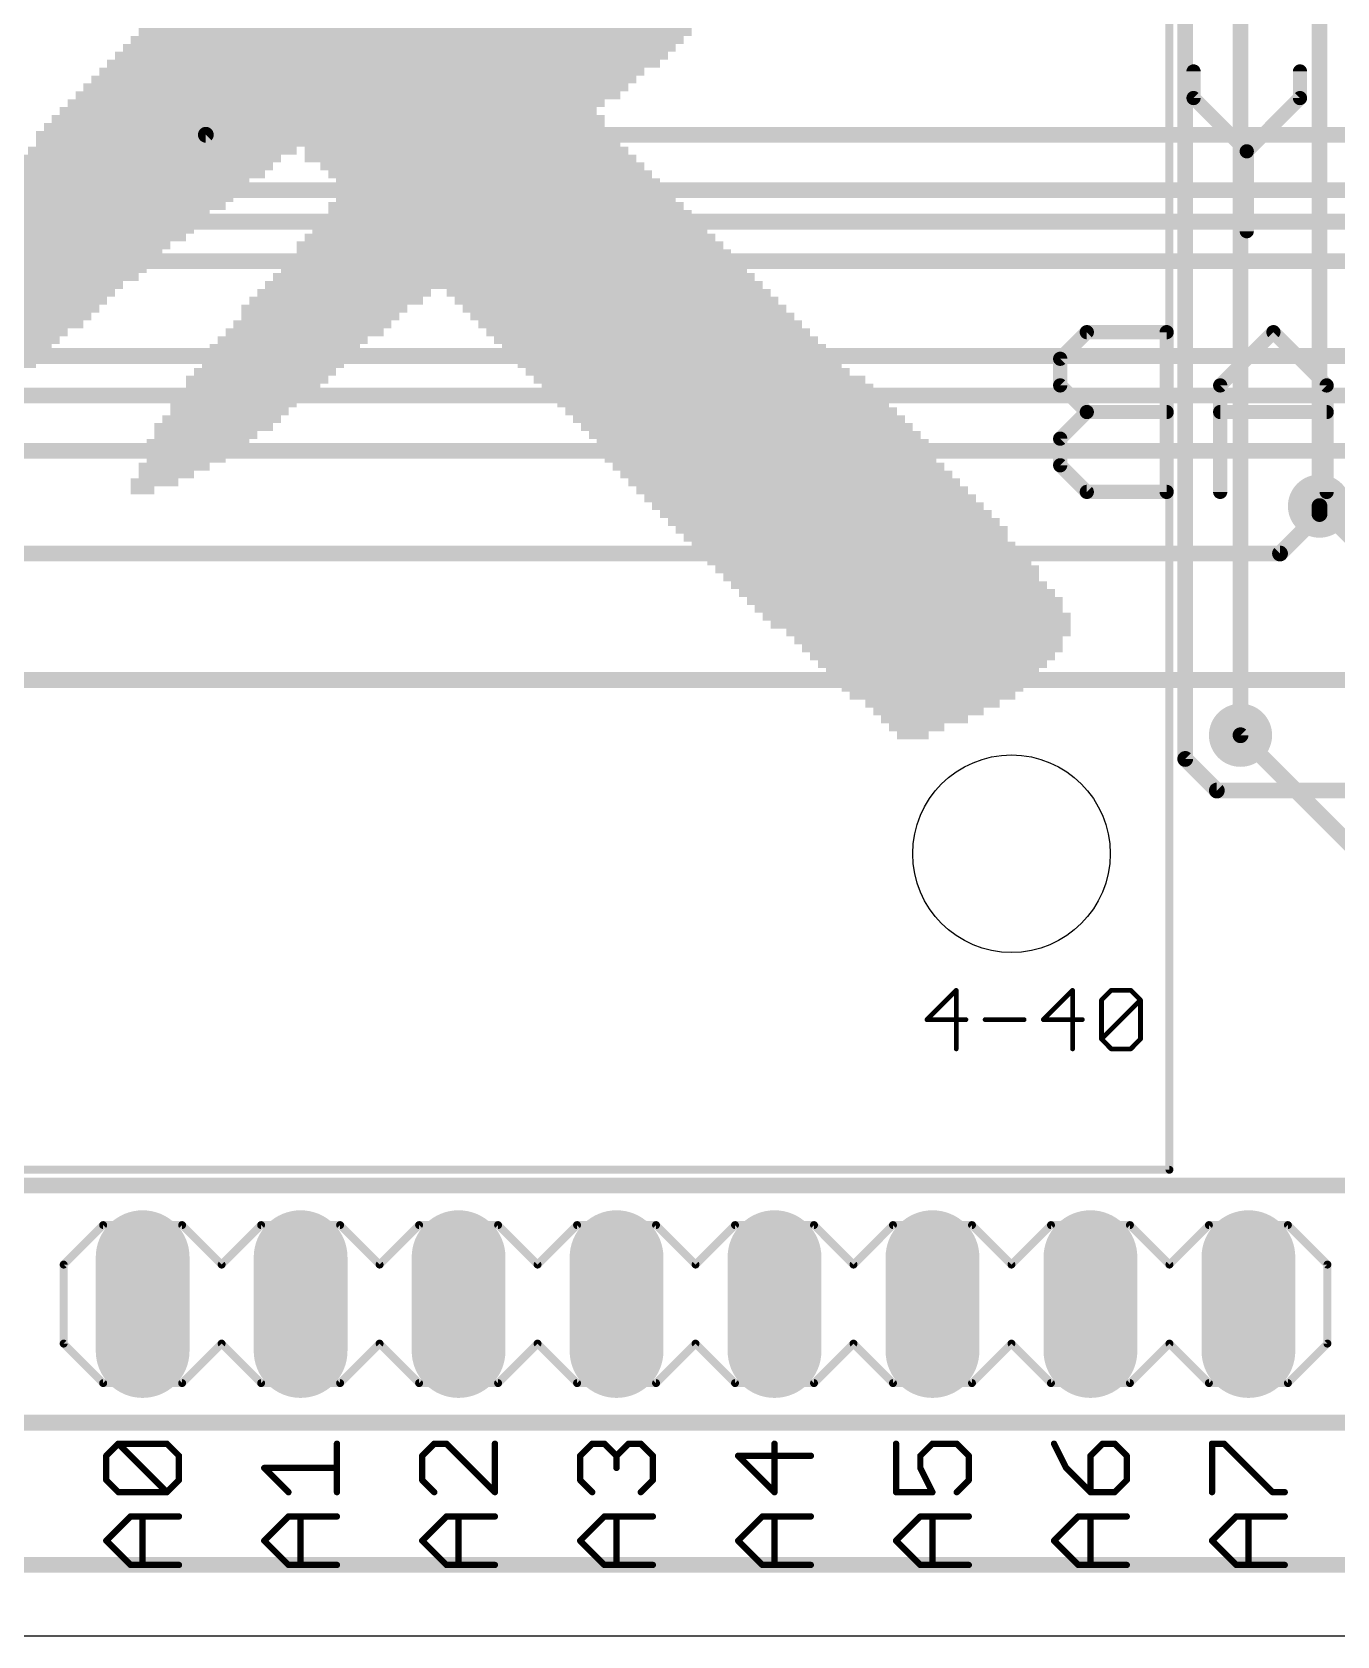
# Model space of a CAD drawing. Extents: x -5 to 102, y -1 to 61.
# Drawn here: x 49.02 to 70, y 0 to 25.78 of the extents above; entities that cross this region are included whole.
import ezdxf

# ---------------------------------------------------------------- set-up
doc = ezdxf.new("R2010")
doc.units = 0
for name, color, linetype in [('1', 22, 'CONTINUOUS'), ('16', 175, 'CONTINUOUS'), ('17', 82, 'CONTINUOUS'), ('18', 82, 'CONTINUOUS'), ('20', 7, 'CONTINUOUS'), ('21', 253, 'CONTINUOUS'), ('22', 253, 'CONTINUOUS'), ('51', 253, 'CONTINUOUS')]:
    doc.layers.add(name, color=color, linetype=linetype)

# ---------------------------------------------------------------- blocks, each defined once
blk = doc.blocks.new('RECT')
blk.add_solid([(-0.5, -0.5), (0.5, -0.5), (-0.5, 0.5), (0.5, 0.5)])
blk = doc.blocks.new('LONGP100')
at = {"const_width": 1}
blk.add_lwpolyline([(-0.5, 0), (0.5, 0)], dxfattribs=at)
at = {"const_width": 0.5}
for points in [[(-0.5, 0.25, 1), (-0.5, -0.25)], [(0.5, -0.25, 1), (0.5, 0.25)]]:
    blk.add_lwpolyline(points, format="xyb", dxfattribs=at)
blk = doc.blocks.new('ROUNDV')
at = {"const_width": 0.5}
blk.add_lwpolyline([(0, -0.25, 1), (0, 0.25, 1), (0, -0.25)], format="xyb", dxfattribs=at)

msp = doc.modelspace()

# ---------------------------------------------------------------- linework, layer by layer
at = {"layer": '1', "const_width": 0.254}
for points in [[(69.723, 18.161), (69.723, 34.544)], [(68.453, 14.478), (68.453, 32.004)], [(67.564, 14.097), (67.564, 29.21)], [(42.164, 14.478), (51.816, 24.13)], [(68.072, 13.589), (67.564, 14.097)], [(72.771, 13.589), (68.072, 13.589)], [(46.863, 7.239), (75.311, 7.239)], [(6.477, 1.143), (82.042, 1.143)]]:
    msp.add_lwpolyline(points, dxfattribs=at)
at = {"layer": '1', "const_width": 0.127}
for points in [[(51.8609, 24.0851, 1), (51.7711, 24.1749)], [(69.6595, 18.161, 1), (69.7865, 18.161)], [(68.3895, 14.478, 1), (68.5165, 14.478)], [(67.6089, 14.1419, 1), (67.5191, 14.0521)], [(67.5005, 14.097, 1), (67.6275, 14.097)], [(68.072, 13.6525, 1), (68.072, 13.5255)], [(68.0271, 13.5441, 1), (68.1169, 13.6339)]]:
    msp.add_lwpolyline(points, format="xyb", dxfattribs=at)
at = {"layer": '16', "const_width": 0.254}
for points in [[(51.816, 24.13), (89.916, 24.13)], [(41.656, 23.241), (91.567, 23.241)], [(40.386, 22.733), (91.821, 22.733)], [(93.345, 22.098), (47.244, 22.098)], [(93.98, 20.574), (48.26, 20.574)], [(85.598, 19.939), (16.383, 19.939)], [(41.021, 19.05), (84.328, 19.05)], [(69.723, 18.034), (69.088, 17.399)], [(70.231, 17.653), (69.723, 18.161)], [(69.723, 18.034), (69.723, 18.161)], [(69.088, 17.399), (17.78, 17.399)], [(74.041, 15.367), (21.082, 15.367)], [(72.898, 10.033), (68.453, 14.478)], [(25.146, 7.239), (98.679, 7.239)], [(23.876, 3.429), (99.187, 3.429)]]:
    msp.add_lwpolyline(points, dxfattribs=at)
at = {"layer": '16', "const_width": 0.127}
for points in [[(51.816, 24.1935, 1), (51.816, 24.0665)], [(69.7679, 18.2059, 1), (69.6781, 18.1161)], [(69.7865, 18.161, 1), (69.6595, 18.161)], [(69.6595, 18.034, 1), (69.7865, 18.034)], [(69.7679, 17.9891, 1), (69.6781, 18.0789)], [(69.0431, 17.4439, 1), (69.1329, 17.3541)], [(69.088, 17.3355, 1), (69.088, 17.4625)], [(68.4979, 14.5229, 1), (68.4081, 14.4331)]]:
    msp.add_lwpolyline(points, format="xyb", dxfattribs=at)
at = {"layer": '20'}
msp.add_line((2.6058, 0), (99.1487, 0), dxfattribs=at)
msp.add_circle((64.77, 12.573), 1.5875, dxfattribs=at)
at = {"layer": '21'}
for points, const_width in [([(63.8814, 10.3767), (63.4111, 9.9064)], 0.0762), ([(63.8814, 9.4361), (63.8814, 10.3767)], 0.0762), ([(65.7524, 10.3767), (65.2821, 9.9064)], 0.0762), ([(65.7524, 9.4361), (65.7524, 10.3767)], 0.0762), ([(66.2177, 10.2199), (66.3744, 10.3767)], 0.0762), ([(66.3744, 10.3767), (66.688, 10.3767)], 0.0762), ([(66.688, 10.3767), (66.8447, 10.2199)], 0.0762), ([(66.2177, 9.5929), (66.2177, 10.2199)], 0.0762), ([(66.2177, 9.5929), (66.8447, 10.2199)], 0.0762), ([(66.8447, 10.2199), (66.8447, 9.5929)], 0.0762), ([(63.4111, 9.9064), (64.0382, 9.9064)], 0.0762), ([(64.3466, 9.9064), (64.9737, 9.9064)], 0.0762), ([(65.2821, 9.9064), (65.9092, 9.9064)], 0.0762), ([(66.3744, 9.4361), (66.2177, 9.5929)], 0.0762), ([(66.8447, 9.5929), (66.688, 9.4361)], 0.0762), ([(66.688, 9.4361), (66.3744, 9.4361)], 0.0762), ([(49.53, 5.969), (50.165, 6.604)], 0.127), ([(50.165, 6.604), (51.435, 6.604)], 0.127), ([(51.435, 6.604), (52.07, 5.969)], 0.127), ([(52.07, 5.969), (52.705, 6.604)], 0.127), ([(52.705, 6.604), (53.975, 6.604)], 0.127), ([(53.975, 6.604), (54.61, 5.969)], 0.127), ([(54.61, 5.969), (55.245, 6.604)], 0.127), ([(55.245, 6.604), (56.515, 6.604)], 0.127), ([(56.515, 6.604), (57.15, 5.969)], 0.127), ([(57.15, 5.969), (57.785, 6.604)], 0.127), ([(57.785, 6.604), (59.055, 6.604)], 0.127), ([(59.055, 6.604), (59.69, 5.969)], 0.127), ([(59.69, 5.969), (60.325, 6.604)], 0.127), ([(60.325, 6.604), (61.595, 6.604)], 0.127), ([(61.595, 6.604), (62.23, 5.969)], 0.127), ([(62.23, 5.969), (62.865, 6.604)], 0.127), ([(62.865, 6.604), (64.135, 6.604)], 0.127), ([(64.135, 6.604), (64.77, 5.969)], 0.127), ([(64.77, 5.969), (65.405, 6.604)], 0.127), ([(65.405, 6.604), (66.675, 6.604)], 0.127), ([(66.675, 6.604), (67.31, 5.969)], 0.127), ([(67.31, 5.969), (67.945, 6.604)], 0.127), ([(67.945, 6.604), (69.215, 6.604)], 0.127), ([(69.215, 6.604), (69.85, 5.969)], 0.127), ([(49.53, 4.699), (49.53, 5.969)], 0.127), ([(69.85, 5.969), (69.85, 4.699)], 0.127), ([(50.165, 4.064), (49.53, 4.699)], 0.127), ([(52.07, 4.699), (51.435, 4.064)], 0.127), ([(52.705, 4.064), (52.07, 4.699)], 0.127), ([(54.61, 4.699), (53.975, 4.064)], 0.127), ([(55.245, 4.064), (54.61, 4.699)], 0.127), ([(57.15, 4.699), (56.515, 4.064)], 0.127), ([(57.785, 4.064), (57.15, 4.699)], 0.127), ([(59.69, 4.699), (59.055, 4.064)], 0.127), ([(60.325, 4.064), (59.69, 4.699)], 0.127), ([(62.23, 4.699), (61.595, 4.064)], 0.127), ([(62.865, 4.064), (62.23, 4.699)], 0.127), ([(64.77, 4.699), (64.135, 4.064)], 0.127), ([(65.405, 4.064), (64.77, 4.699)], 0.127), ([(67.31, 4.699), (66.675, 4.064)], 0.127), ([(67.945, 4.064), (67.31, 4.699)], 0.127), ([(69.85, 4.699), (69.215, 4.064)], 0.127), ([(51.435, 4.064), (50.165, 4.064)], 0.127), ([(53.975, 4.064), (52.705, 4.064)], 0.127), ([(56.515, 4.064), (55.245, 4.064)], 0.127), ([(59.055, 4.064), (57.785, 4.064)], 0.127), ([(61.595, 4.064), (60.325, 4.064)], 0.127), ([(64.135, 4.064), (62.865, 4.064)], 0.127), ([(66.675, 4.064), (65.405, 4.064)], 0.127), ([(69.215, 4.064), (67.945, 4.064)], 0.127), ([(50.2148, 2.8951), (50.4097, 3.09)], 0.1016), ([(50.4097, 3.09), (51.1893, 3.09)], 0.1016), ([(51.1893, 2.3104), (50.4097, 3.09)], 0.1016), ([(51.1893, 3.09), (51.3842, 2.8951)], 0.1016), ([(53.9242, 2.3104), (53.9242, 3.09)], 0.1016), ([(55.4897, 3.09), (55.2948, 2.8951)], 0.1016), ([(55.6846, 3.09), (55.4897, 3.09)], 0.1016), ([(56.4642, 2.3104), (55.6846, 3.09)], 0.1016), ([(56.4642, 3.09), (56.4642, 2.3104)], 0.1016), ([(57.8348, 2.8951), (58.0297, 3.09)], 0.1016), ([(58.0297, 3.09), (58.2246, 3.09)], 0.1016), ([(58.2246, 3.09), (58.4195, 2.8951)], 0.1016), ([(58.4195, 2.8951), (58.6144, 3.09)], 0.1016), ([(58.6144, 3.09), (58.8093, 3.09)], 0.1016), ([(58.8093, 3.09), (59.0042, 2.8951)], 0.1016), ([(60.9595, 2.3104), (60.9595, 3.09)], 0.1016), ([(62.9148, 3.09), (62.9148, 2.3104)], 0.1016), ([(63.3046, 2.8951), (63.4995, 3.09)], 0.1016), ([(63.4995, 3.09), (63.8893, 3.09)], 0.1016), ([(63.8893, 3.09), (64.0842, 2.8951)], 0.1016), ([(65.4548, 3.09), (65.6497, 2.7002)], 0.1016), ([(66.2344, 3.09), (66.0395, 2.8951)], 0.1016), ([(66.4293, 3.09), (66.2344, 3.09)], 0.1016), ([(66.6242, 2.8951), (66.4293, 3.09)], 0.1016), ([(67.9948, 2.3104), (67.9948, 3.09)], 0.1016), ([(67.9948, 3.09), (68.1897, 3.09)], 0.1016), ([(68.1897, 3.09), (68.9693, 2.3104)], 0.1016), ([(50.2148, 2.5053), (50.2148, 2.8951)], 0.1016), ([(51.3842, 2.8951), (51.3842, 2.5053)], 0.1016), ([(55.2948, 2.8951), (55.2948, 2.5053)], 0.1016), ([(57.8348, 2.5053), (57.8348, 2.8951)], 0.1016), ([(58.4195, 2.8951), (58.4195, 2.7002)], 0.1016), ([(59.0042, 2.8951), (59.0042, 2.5053)], 0.1016), ([(61.5442, 2.8951), (60.3748, 2.8951)], 0.1016), ([(60.3748, 2.8951), (60.9595, 2.3104)], 0.1016), ([(63.3046, 2.7002), (63.3046, 2.8951)], 0.1016), ([(64.0842, 2.8951), (64.0842, 2.5053)], 0.1016), ([(66.0395, 2.8951), (66.0395, 2.3104)], 0.1016), ([(66.6242, 2.5053), (66.6242, 2.8951)], 0.1016), ([(53.1446, 2.3104), (52.7548, 2.7002)], 0.1016), ([(52.7548, 2.7002), (53.9242, 2.7002)], 0.1016), ([(63.4995, 2.3104), (63.3046, 2.7002)], 0.1016), ([(65.6497, 2.7002), (66.0395, 2.3104)], 0.1016), ([(50.4097, 2.3104), (50.2148, 2.5053)], 0.1016), ([(51.1893, 2.3104), (50.4097, 2.3104)], 0.1016), ([(51.3842, 2.5053), (51.1893, 2.3104)], 0.1016), ([(55.2948, 2.5053), (55.4897, 2.3104)], 0.1016), ([(58.0297, 2.3104), (57.8348, 2.5053)], 0.1016), ([(59.0042, 2.5053), (58.8093, 2.3104)], 0.1016), ([(62.9148, 2.3104), (63.4995, 2.3104)], 0.1016), ([(64.0842, 2.5053), (63.8893, 2.3104)], 0.1016), ([(66.0395, 2.3104), (66.4293, 2.3104)], 0.1016), ([(66.4293, 2.3104), (66.6242, 2.5053)], 0.1016), ([(68.9693, 2.3104), (69.1642, 2.3104)], 0.1016), ([(50.2148, 1.5308), (50.6046, 1.9206)], 0.1016), ([(50.6046, 1.9206), (51.3842, 1.9206)], 0.1016), ([(50.7995, 1.141), (50.7995, 1.9206)], 0.1016), ([(52.7548, 1.5308), (53.1446, 1.9206)], 0.1016), ([(53.1446, 1.9206), (53.9242, 1.9206)], 0.1016), ([(53.3395, 1.141), (53.3395, 1.9206)], 0.1016), ([(55.2948, 1.5308), (55.6846, 1.9206)], 0.1016), ([(55.6846, 1.9206), (56.4642, 1.9206)], 0.1016), ([(55.8795, 1.141), (55.8795, 1.9206)], 0.1016), ([(57.8348, 1.5308), (58.2246, 1.9206)], 0.1016), ([(58.2246, 1.9206), (59.0042, 1.9206)], 0.1016), ([(58.4195, 1.141), (58.4195, 1.9206)], 0.1016), ([(60.3748, 1.5308), (60.7646, 1.9206)], 0.1016), ([(60.7646, 1.9206), (61.5442, 1.9206)], 0.1016), ([(60.9595, 1.141), (60.9595, 1.9206)], 0.1016), ([(62.9148, 1.5308), (63.3046, 1.9206)], 0.1016), ([(63.3046, 1.9206), (64.0842, 1.9206)], 0.1016), ([(63.4995, 1.141), (63.4995, 1.9206)], 0.1016), ([(65.4548, 1.5308), (65.8446, 1.9206)], 0.1016), ([(65.8446, 1.9206), (66.6242, 1.9206)], 0.1016), ([(66.0395, 1.141), (66.0395, 1.9206)], 0.1016), ([(67.9948, 1.5308), (68.3846, 1.9206)], 0.1016), ([(68.3846, 1.9206), (69.1642, 1.9206)], 0.1016), ([(68.5795, 1.141), (68.5795, 1.9206)], 0.1016), ([(50.6046, 1.141), (50.2148, 1.5308)], 0.1016), ([(53.1446, 1.141), (52.7548, 1.5308)], 0.1016), ([(55.6846, 1.141), (55.2948, 1.5308)], 0.1016), ([(58.2246, 1.141), (57.8348, 1.5308)], 0.1016), ([(60.7646, 1.141), (60.3748, 1.5308)], 0.1016), ([(63.3046, 1.141), (62.9148, 1.5308)], 0.1016), ([(65.8446, 1.141), (65.4548, 1.5308)], 0.1016), ([(68.3846, 1.141), (67.9948, 1.5308)], 0.1016), ([(51.3842, 1.141), (50.6046, 1.141)], 0.1016), ([(53.9242, 1.141), (53.1446, 1.141)], 0.1016), ([(56.4642, 1.141), (55.6846, 1.141)], 0.1016), ([(59.0042, 1.141), (58.2246, 1.141)], 0.1016), ([(61.5442, 1.141), (60.7646, 1.141)], 0.1016), ([(64.0842, 1.141), (63.3046, 1.141)], 0.1016), ([(66.6242, 1.141), (65.8446, 1.141)], 0.1016), ([(69.1642, 1.141), (68.3846, 1.141)], 0.1016)]:
    msp.add_lwpolyline(points, dxfattribs=dict(at, const_width=const_width))
for points, const_width in [([(63.9005, 10.3767, 1), (63.8624, 10.3767)], 0.0381), ([(63.8949, 10.3632, 1), (63.8679, 10.3902)], 0.0381), ([(65.7715, 10.3767, 1), (65.7334, 10.3767)], 0.0381), ([(65.7659, 10.3632, 1), (65.739, 10.3902)], 0.0381), ([(66.3744, 10.3958, 1), (66.3744, 10.3577)], 0.0381), ([(66.3879, 10.3632, 1), (66.361, 10.3902)], 0.0381), ([(66.7014, 10.3902, 1), (66.6745, 10.3632)], 0.0381), ([(66.688, 10.3577, 1), (66.688, 10.3958)], 0.0381), ([(66.2367, 10.2199, 1), (66.1986, 10.2199)], 0.0381), ([(66.2042, 10.2334, 1), (66.2311, 10.2065)], 0.0381), ([(66.8638, 10.2199, 1), (66.8257, 10.2199)], 0.0381), ([(66.8582, 10.2065, 1), (66.8313, 10.2334)], 0.0381), ([(66.8313, 10.2065, 1), (66.8582, 10.2334)], 0.0381), ([(63.4111, 9.9254, 1), (63.4111, 9.8873)], 0.0381), ([(63.3976, 9.9199, 1), (63.4246, 9.8929)], 0.0381), ([(64.0382, 9.8873, 1), (64.0382, 9.9254)], 0.0381), ([(64.3466, 9.9254, 1), (64.3466, 9.8873)], 0.0381), ([(64.9737, 9.8873, 1), (64.9737, 9.9254)], 0.0381), ([(65.2821, 9.9254, 1), (65.2821, 9.8873)], 0.0381), ([(65.2687, 9.9199, 1), (65.2956, 9.8929)], 0.0381), ([(65.9092, 9.8873, 1), (65.9092, 9.9254)], 0.0381), ([(66.2311, 9.6063, 1), (66.2042, 9.5794)], 0.0381), ([(66.2042, 9.6063, 1), (66.2311, 9.5794)], 0.0381), ([(66.1986, 9.5929, 1), (66.2367, 9.5929)], 0.0381), ([(66.8257, 9.5929, 1), (66.8638, 9.5929)], 0.0381), ([(66.8582, 9.5794, 1), (66.8313, 9.6063)], 0.0381), ([(63.8624, 9.4361, 1), (63.9005, 9.4361)], 0.0381), ([(65.7334, 9.4361, 1), (65.7715, 9.4361)], 0.0381), ([(66.3744, 9.4551, 1), (66.3744, 9.417)], 0.0381), ([(66.361, 9.4226, 1), (66.3879, 9.4496)], 0.0381), ([(66.6745, 9.4496, 1), (66.7014, 9.4226)], 0.0381), ([(66.688, 9.417, 1), (66.688, 9.4551)], 0.0381), ([(50.165, 6.6357, 1), (50.165, 6.5723)], 0.0635), ([(50.1875, 6.5815, 1), (50.1425, 6.6265)], 0.0635), ([(51.4575, 6.6265, 1), (51.4125, 6.5815)], 0.0635), ([(51.435, 6.5723, 1), (51.435, 6.6357)], 0.0635), ([(52.705, 6.6357, 1), (52.705, 6.5723)], 0.0635), ([(52.7275, 6.5815, 1), (52.6825, 6.6265)], 0.0635), ([(53.9975, 6.6265, 1), (53.9525, 6.5815)], 0.0635), ([(53.975, 6.5723, 1), (53.975, 6.6357)], 0.0635), ([(55.245, 6.6357, 1), (55.245, 6.5723)], 0.0635), ([(55.2675, 6.5815, 1), (55.2225, 6.6265)], 0.0635), ([(56.5375, 6.6265, 1), (56.4925, 6.5815)], 0.0635), ([(56.515, 6.5723, 1), (56.515, 6.6357)], 0.0635), ([(57.785, 6.6357, 1), (57.785, 6.5723)], 0.0635), ([(57.8075, 6.5815, 1), (57.7625, 6.6265)], 0.0635), ([(59.0775, 6.6265, 1), (59.0325, 6.5815)], 0.0635), ([(59.055, 6.5723, 1), (59.055, 6.6357)], 0.0635), ([(60.325, 6.6357, 1), (60.325, 6.5723)], 0.0635), ([(60.3475, 6.5815, 1), (60.3025, 6.6265)], 0.0635), ([(61.6175, 6.6265, 1), (61.5725, 6.5815)], 0.0635), ([(61.595, 6.5723, 1), (61.595, 6.6357)], 0.0635), ([(62.865, 6.6357, 1), (62.865, 6.5723)], 0.0635), ([(62.8875, 6.5815, 1), (62.8425, 6.6265)], 0.0635), ([(64.1575, 6.6265, 1), (64.1125, 6.5815)], 0.0635), ([(64.135, 6.5723, 1), (64.135, 6.6357)], 0.0635), ([(65.405, 6.6357, 1), (65.405, 6.5723)], 0.0635), ([(65.4275, 6.5815, 1), (65.3825, 6.6265)], 0.0635), ([(66.6975, 6.6265, 1), (66.6525, 6.5815)], 0.0635), ([(66.675, 6.5723, 1), (66.675, 6.6357)], 0.0635), ([(67.945, 6.6357, 1), (67.945, 6.5723)], 0.0635), ([(67.9675, 6.5815, 1), (67.9225, 6.6265)], 0.0635), ([(69.2375, 6.6265, 1), (69.1925, 6.5815)], 0.0635), ([(69.215, 6.5723, 1), (69.215, 6.6357)], 0.0635), ([(49.5618, 5.969, 1), (49.4982, 5.969)], 0.0635), ([(49.5075, 5.9915, 1), (49.5525, 5.9465)], 0.0635), ([(52.0475, 5.9915, 1), (52.0925, 5.9465)], 0.0635), ([(52.0475, 5.9465, 1), (52.0925, 5.9915)], 0.0635), ([(54.5875, 5.9915, 1), (54.6325, 5.9465)], 0.0635), ([(54.5875, 5.9465, 1), (54.6325, 5.9915)], 0.0635), ([(57.1275, 5.9915, 1), (57.1725, 5.9465)], 0.0635), ([(57.1275, 5.9465, 1), (57.1725, 5.9915)], 0.0635), ([(59.6675, 5.9915, 1), (59.7125, 5.9465)], 0.0635), ([(59.6675, 5.9465, 1), (59.7125, 5.9915)], 0.0635), ([(62.2075, 5.9915, 1), (62.2525, 5.9465)], 0.0635), ([(62.2075, 5.9465, 1), (62.2525, 5.9915)], 0.0635), ([(64.7475, 5.9915, 1), (64.7925, 5.9465)], 0.0635), ([(64.7475, 5.9465, 1), (64.7925, 5.9915)], 0.0635), ([(67.2875, 5.9915, 1), (67.3325, 5.9465)], 0.0635), ([(67.2875, 5.9465, 1), (67.3325, 5.9915)], 0.0635), ([(69.8818, 5.969, 1), (69.8183, 5.969)], 0.0635), ([(69.8275, 5.9465, 1), (69.8725, 5.9915)], 0.0635), ([(49.5525, 4.7215, 1), (49.5075, 4.6765)], 0.0635), ([(49.4982, 4.699, 1), (49.5618, 4.699)], 0.0635), ([(52.0925, 4.7215, 1), (52.0475, 4.6765)], 0.0635), ([(52.0925, 4.6765, 1), (52.0475, 4.7215)], 0.0635), ([(54.6325, 4.7215, 1), (54.5875, 4.6765)], 0.0635), ([(54.6325, 4.6765, 1), (54.5875, 4.7215)], 0.0635), ([(57.1725, 4.7215, 1), (57.1275, 4.6765)], 0.0635), ([(57.1725, 4.6765, 1), (57.1275, 4.7215)], 0.0635), ([(59.7125, 4.7215, 1), (59.6675, 4.6765)], 0.0635), ([(59.7125, 4.6765, 1), (59.6675, 4.7215)], 0.0635), ([(62.2525, 4.7215, 1), (62.2075, 4.6765)], 0.0635), ([(62.2525, 4.6765, 1), (62.2075, 4.7215)], 0.0635), ([(64.7925, 4.7215, 1), (64.7475, 4.6765)], 0.0635), ([(64.7925, 4.6765, 1), (64.7475, 4.7215)], 0.0635), ([(67.3325, 4.7215, 1), (67.2875, 4.6765)], 0.0635), ([(67.3325, 4.6765, 1), (67.2875, 4.7215)], 0.0635), ([(69.8183, 4.699, 1), (69.8818, 4.699)], 0.0635), ([(69.8725, 4.6765, 1), (69.8275, 4.7215)], 0.0635), ([(50.165, 4.0957, 1), (50.165, 4.0323)], 0.0635), ([(51.435, 4.0323, 1), (51.435, 4.0957)], 0.0635), ([(52.705, 4.0957, 1), (52.705, 4.0323)], 0.0635), ([(53.975, 4.0323, 1), (53.975, 4.0957)], 0.0635), ([(55.245, 4.0957, 1), (55.245, 4.0323)], 0.0635), ([(56.515, 4.0323, 1), (56.515, 4.0957)], 0.0635), ([(57.785, 4.0957, 1), (57.785, 4.0323)], 0.0635), ([(59.055, 4.0323, 1), (59.055, 4.0957)], 0.0635), ([(60.325, 4.0957, 1), (60.325, 4.0323)], 0.0635), ([(61.595, 4.0323, 1), (61.595, 4.0957)], 0.0635), ([(62.865, 4.0957, 1), (62.865, 4.0323)], 0.0635), ([(64.135, 4.0323, 1), (64.135, 4.0957)], 0.0635), ([(65.405, 4.0957, 1), (65.405, 4.0323)], 0.0635), ([(66.675, 4.0323, 1), (66.675, 4.0957)], 0.0635), ([(67.945, 4.0957, 1), (67.945, 4.0323)], 0.0635), ([(69.215, 4.0323, 1), (69.215, 4.0957)], 0.0635), ([(50.1425, 4.0415, 1), (50.1875, 4.0865)], 0.0635), ([(51.4125, 4.0865, 1), (51.4575, 4.0415)], 0.0635), ([(52.6825, 4.0415, 1), (52.7275, 4.0865)], 0.0635), ([(53.9525, 4.0865, 1), (53.9975, 4.0415)], 0.0635), ([(55.2225, 4.0415, 1), (55.2675, 4.0865)], 0.0635), ([(56.4925, 4.0865, 1), (56.5375, 4.0415)], 0.0635), ([(57.7625, 4.0415, 1), (57.8075, 4.0865)], 0.0635), ([(59.0325, 4.0865, 1), (59.0775, 4.0415)], 0.0635), ([(60.3025, 4.0415, 1), (60.3475, 4.0865)], 0.0635), ([(61.5725, 4.0865, 1), (61.6175, 4.0415)], 0.0635), ([(62.8425, 4.0415, 1), (62.8875, 4.0865)], 0.0635), ([(64.1125, 4.0865, 1), (64.1575, 4.0415)], 0.0635), ([(65.3825, 4.0415, 1), (65.4275, 4.0865)], 0.0635), ([(66.6525, 4.0865, 1), (66.6975, 4.0415)], 0.0635), ([(67.9225, 4.0415, 1), (67.9675, 4.0865)], 0.0635), ([(69.1925, 4.0865, 1), (69.2375, 4.0415)], 0.0635), ([(50.4277, 3.108, 1), (50.3917, 3.072)], 0.0508), ([(50.4097, 3.1154, 1), (50.4097, 3.0646)], 0.0508), ([(50.4277, 3.072, 1), (50.3917, 3.108)], 0.0508), ([(51.2073, 3.108, 1), (51.1713, 3.072)], 0.0508), ([(51.1893, 3.0646, 1), (51.1893, 3.1154)], 0.0508), ([(53.9496, 3.09, 1), (53.8988, 3.09)], 0.0508), ([(55.4897, 3.1154, 1), (55.4897, 3.0646)], 0.0508), ([(55.5077, 3.072, 1), (55.4717, 3.108)], 0.0508), ([(55.7026, 3.108, 1), (55.6666, 3.072)], 0.0508), ([(55.6846, 3.0646, 1), (55.6846, 3.1154)], 0.0508), ([(56.4896, 3.09, 1), (56.4388, 3.09)], 0.0508), ([(58.0297, 3.1154, 1), (58.0297, 3.0646)], 0.0508), ([(58.0477, 3.072, 1), (58.0117, 3.108)], 0.0508), ([(58.2426, 3.108, 1), (58.2066, 3.072)], 0.0508), ([(58.2246, 3.0646, 1), (58.2246, 3.1154)], 0.0508), ([(58.6144, 3.1154, 1), (58.6144, 3.0646)], 0.0508), ([(58.6324, 3.072, 1), (58.5964, 3.108)], 0.0508), ([(58.8273, 3.108, 1), (58.7913, 3.072)], 0.0508), ([(58.8093, 3.0646, 1), (58.8093, 3.1154)], 0.0508), ([(60.9849, 3.09, 1), (60.9341, 3.09)], 0.0508), ([(62.9402, 3.09, 1), (62.8894, 3.09)], 0.0508), ([(63.4995, 3.1154, 1), (63.4995, 3.0646)], 0.0508), ([(63.5175, 3.072, 1), (63.4815, 3.108)], 0.0508), ([(63.9073, 3.108, 1), (63.8713, 3.072)], 0.0508), ([(63.8893, 3.0646, 1), (63.8893, 3.1154)], 0.0508), ([(65.4775, 3.1014, 1), (65.4321, 3.0786)], 0.0508), ([(66.2344, 3.1154, 1), (66.2344, 3.0646)], 0.0508), ([(66.2524, 3.072, 1), (66.2164, 3.108)], 0.0508), ([(66.4473, 3.108, 1), (66.4113, 3.072)], 0.0508), ([(66.4293, 3.0646, 1), (66.4293, 3.1154)], 0.0508), ([(68.0202, 3.09, 1), (67.9694, 3.09)], 0.0508), ([(67.9948, 3.1154, 1), (67.9948, 3.0646)], 0.0508), ([(68.2077, 3.108, 1), (68.1717, 3.072)], 0.0508), ([(68.1897, 3.0646, 1), (68.1897, 3.1154)], 0.0508), ([(50.1968, 2.9131, 1), (50.2328, 2.8771)], 0.0508), ([(50.2402, 2.8951, 1), (50.1894, 2.8951)], 0.0508), ([(51.4096, 2.8951, 1), (51.3588, 2.8951)], 0.0508), ([(51.3662, 2.8771, 1), (51.4022, 2.9131)], 0.0508), ([(55.2768, 2.9131, 1), (55.3128, 2.8771)], 0.0508), ([(55.3202, 2.8951, 1), (55.2694, 2.8951)], 0.0508), ([(57.8168, 2.9131, 1), (57.8528, 2.8771)], 0.0508), ([(57.8602, 2.8951, 1), (57.8094, 2.8951)], 0.0508), ([(58.4015, 2.9131, 1), (58.4375, 2.8771)], 0.0508), ([(58.4449, 2.8951, 1), (58.3941, 2.8951)], 0.0508), ([(58.4015, 2.8771, 1), (58.4375, 2.9131)], 0.0508), ([(59.0296, 2.8951, 1), (58.9788, 2.8951)], 0.0508), ([(58.9862, 2.8771, 1), (59.0222, 2.9131)], 0.0508), ([(60.3928, 2.9131, 1), (60.3568, 2.8771)], 0.0508), ([(60.3748, 2.9205, 1), (60.3748, 2.8697)], 0.0508), ([(61.5442, 2.8697, 1), (61.5442, 2.9205)], 0.0508), ([(63.2866, 2.9131, 1), (63.3226, 2.8771)], 0.0508), ([(63.33, 2.8951, 1), (63.2792, 2.8951)], 0.0508), ([(64.1096, 2.8951, 1), (64.0588, 2.8951)], 0.0508), ([(64.0662, 2.8771, 1), (64.1022, 2.9131)], 0.0508), ([(66.0215, 2.9131, 1), (66.0575, 2.8771)], 0.0508), ([(66.0649, 2.8951, 1), (66.0141, 2.8951)], 0.0508), ([(66.6496, 2.8951, 1), (66.5988, 2.8951)], 0.0508), ([(66.6062, 2.8771, 1), (66.6422, 2.9131)], 0.0508), ([(52.7728, 2.7182, 1), (52.7368, 2.6822)], 0.0508), ([(52.7548, 2.7256, 1), (52.7548, 2.6748)], 0.0508), ([(53.9242, 2.6748, 1), (53.9242, 2.7256)], 0.0508), ([(58.3941, 2.7002, 1), (58.4449, 2.7002)], 0.0508), ([(63.3273, 2.7116, 1), (63.2819, 2.6888)], 0.0508), ([(63.2792, 2.7002, 1), (63.33, 2.7002)], 0.0508), ([(65.6677, 2.7182, 1), (65.6317, 2.6822)], 0.0508), ([(65.627, 2.6888, 1), (65.6724, 2.7116)], 0.0508), ([(50.2328, 2.5233, 1), (50.1968, 2.4873)], 0.0508), ([(50.1894, 2.5053, 1), (50.2402, 2.5053)], 0.0508), ([(50.4097, 2.3358, 1), (50.4097, 2.285)], 0.0508), ([(50.3917, 2.2924, 1), (50.4277, 2.3284)], 0.0508), ([(51.1713, 2.3284, 1), (51.2073, 2.2924)], 0.0508), ([(51.1713, 2.2924, 1), (51.2073, 2.3284)], 0.0508), ([(51.1893, 2.285, 1), (51.1893, 2.3358)], 0.0508), ([(51.3588, 2.5053, 1), (51.4096, 2.5053)], 0.0508), ([(51.4022, 2.4873, 1), (51.3662, 2.5233)], 0.0508), ([(53.1266, 2.2924, 1), (53.1626, 2.3284)], 0.0508), ([(53.8988, 2.3104, 1), (53.9496, 2.3104)], 0.0508), ([(55.3128, 2.5233, 1), (55.2768, 2.4873)], 0.0508), ([(55.2694, 2.5053, 1), (55.3202, 2.5053)], 0.0508), ([(55.4717, 2.2924, 1), (55.5077, 2.3284)], 0.0508), ([(56.4388, 2.3104, 1), (56.4896, 2.3104)], 0.0508), ([(56.4462, 2.2924, 1), (56.4822, 2.3284)], 0.0508), ([(57.8528, 2.5233, 1), (57.8168, 2.4873)], 0.0508), ([(57.8094, 2.5053, 1), (57.8602, 2.5053)], 0.0508), ([(58.0117, 2.2924, 1), (58.0477, 2.3284)], 0.0508), ([(58.7913, 2.3284, 1), (58.8273, 2.2924)], 0.0508), ([(58.9788, 2.5053, 1), (59.0296, 2.5053)], 0.0508), ([(59.0222, 2.4873, 1), (58.9862, 2.5233)], 0.0508), ([(60.9341, 2.3104, 1), (60.9849, 2.3104)], 0.0508), ([(60.9415, 2.2924, 1), (60.9775, 2.3284)], 0.0508), ([(62.9148, 2.3358, 1), (62.9148, 2.285)], 0.0508), ([(62.8894, 2.3104, 1), (62.9402, 2.3104)], 0.0508), ([(63.4768, 2.299, 1), (63.5222, 2.3218)], 0.0508), ([(63.4995, 2.285, 1), (63.4995, 2.3358)], 0.0508), ([(63.8713, 2.3284, 1), (63.9073, 2.2924)], 0.0508), ([(64.0588, 2.5053, 1), (64.1096, 2.5053)], 0.0508), ([(64.1022, 2.4873, 1), (64.0662, 2.5233)], 0.0508), ([(66.0395, 2.3358, 1), (66.0395, 2.285)], 0.0508), ([(66.0141, 2.3104, 1), (66.0649, 2.3104)], 0.0508), ([(66.0215, 2.2924, 1), (66.0575, 2.3284)], 0.0508), ([(66.4113, 2.3284, 1), (66.4473, 2.2924)], 0.0508), ([(66.4293, 2.285, 1), (66.4293, 2.3358)], 0.0508), ([(66.5988, 2.5053, 1), (66.6496, 2.5053)], 0.0508), ([(66.6422, 2.4873, 1), (66.6062, 2.5233)], 0.0508), ([(67.9694, 2.3104, 1), (68.0202, 2.3104)], 0.0508), ([(68.9693, 2.3358, 1), (68.9693, 2.285)], 0.0508), ([(68.9513, 2.2924, 1), (68.9873, 2.3284)], 0.0508), ([(69.1642, 2.285, 1), (69.1642, 2.3358)], 0.0508), ([(50.6046, 1.946, 1), (50.6046, 1.8952)], 0.0508), ([(50.6226, 1.9026, 1), (50.5866, 1.9386)], 0.0508), ([(50.8249, 1.9206, 1), (50.7741, 1.9206)], 0.0508), ([(51.3842, 1.8952, 1), (51.3842, 1.946)], 0.0508), ([(53.1446, 1.946, 1), (53.1446, 1.8952)], 0.0508), ([(53.1626, 1.9026, 1), (53.1266, 1.9386)], 0.0508), ([(53.3649, 1.9206, 1), (53.3141, 1.9206)], 0.0508), ([(53.9242, 1.8952, 1), (53.9242, 1.946)], 0.0508), ([(55.6846, 1.946, 1), (55.6846, 1.8952)], 0.0508), ([(55.7026, 1.9026, 1), (55.6666, 1.9386)], 0.0508), ([(55.9049, 1.9206, 1), (55.8541, 1.9206)], 0.0508), ([(56.4642, 1.8952, 1), (56.4642, 1.946)], 0.0508), ([(58.2246, 1.946, 1), (58.2246, 1.8952)], 0.0508), ([(58.2426, 1.9026, 1), (58.2066, 1.9386)], 0.0508), ([(58.4449, 1.9206, 1), (58.3941, 1.9206)], 0.0508), ([(59.0042, 1.8952, 1), (59.0042, 1.946)], 0.0508), ([(60.7646, 1.946, 1), (60.7646, 1.8952)], 0.0508), ([(60.7826, 1.9026, 1), (60.7466, 1.9386)], 0.0508), ([(60.9849, 1.9206, 1), (60.9341, 1.9206)], 0.0508), ([(61.5442, 1.8952, 1), (61.5442, 1.946)], 0.0508), ([(63.3046, 1.946, 1), (63.3046, 1.8952)], 0.0508), ([(63.3226, 1.9026, 1), (63.2866, 1.9386)], 0.0508), ([(63.5249, 1.9206, 1), (63.4741, 1.9206)], 0.0508), ([(64.0842, 1.8952, 1), (64.0842, 1.946)], 0.0508), ([(65.8446, 1.946, 1), (65.8446, 1.8952)], 0.0508), ([(65.8626, 1.9026, 1), (65.8266, 1.9386)], 0.0508), ([(66.0649, 1.9206, 1), (66.0141, 1.9206)], 0.0508), ([(66.6242, 1.8952, 1), (66.6242, 1.946)], 0.0508), ([(68.3846, 1.946, 1), (68.3846, 1.8952)], 0.0508), ([(68.4026, 1.9026, 1), (68.3666, 1.9386)], 0.0508), ([(68.6049, 1.9206, 1), (68.5541, 1.9206)], 0.0508), ([(69.1642, 1.8952, 1), (69.1642, 1.946)], 0.0508), ([(50.2328, 1.5488, 1), (50.1968, 1.5128)], 0.0508), ([(50.1968, 1.5488, 1), (50.2328, 1.5128)], 0.0508), ([(52.7728, 1.5488, 1), (52.7368, 1.5128)], 0.0508), ([(52.7368, 1.5488, 1), (52.7728, 1.5128)], 0.0508), ([(55.3128, 1.5488, 1), (55.2768, 1.5128)], 0.0508), ([(55.2768, 1.5488, 1), (55.3128, 1.5128)], 0.0508), ([(57.8528, 1.5488, 1), (57.8168, 1.5128)], 0.0508), ([(57.8168, 1.5488, 1), (57.8528, 1.5128)], 0.0508), ([(60.3928, 1.5488, 1), (60.3568, 1.5128)], 0.0508), ([(60.3568, 1.5488, 1), (60.3928, 1.5128)], 0.0508), ([(62.9328, 1.5488, 1), (62.8968, 1.5128)], 0.0508), ([(62.8968, 1.5488, 1), (62.9328, 1.5128)], 0.0508), ([(65.4728, 1.5488, 1), (65.4368, 1.5128)], 0.0508), ([(65.4368, 1.5488, 1), (65.4728, 1.5128)], 0.0508), ([(68.0128, 1.5488, 1), (67.9768, 1.5128)], 0.0508), ([(67.9768, 1.5488, 1), (68.0128, 1.5128)], 0.0508), ([(50.6046, 1.1664, 1), (50.6046, 1.1156)], 0.0508), ([(50.5866, 1.123, 1), (50.6226, 1.159)], 0.0508), ([(50.7741, 1.141, 1), (50.8249, 1.141)], 0.0508), ([(51.3842, 1.1156, 1), (51.3842, 1.1664)], 0.0508), ([(53.1446, 1.1664, 1), (53.1446, 1.1156)], 0.0508), ([(53.1266, 1.123, 1), (53.1626, 1.159)], 0.0508), ([(53.3141, 1.141, 1), (53.3649, 1.141)], 0.0508), ([(53.9242, 1.1156, 1), (53.9242, 1.1664)], 0.0508), ([(55.6846, 1.1664, 1), (55.6846, 1.1156)], 0.0508), ([(55.6666, 1.123, 1), (55.7026, 1.159)], 0.0508), ([(55.8541, 1.141, 1), (55.9049, 1.141)], 0.0508), ([(56.4642, 1.1156, 1), (56.4642, 1.1664)], 0.0508), ([(58.2246, 1.1664, 1), (58.2246, 1.1156)], 0.0508), ([(58.2066, 1.123, 1), (58.2426, 1.159)], 0.0508), ([(58.3941, 1.141, 1), (58.4449, 1.141)], 0.0508), ([(59.0042, 1.1156, 1), (59.0042, 1.1664)], 0.0508), ([(60.7646, 1.1664, 1), (60.7646, 1.1156)], 0.0508), ([(60.7466, 1.123, 1), (60.7826, 1.159)], 0.0508), ([(60.9341, 1.141, 1), (60.9849, 1.141)], 0.0508), ([(61.5442, 1.1156, 1), (61.5442, 1.1664)], 0.0508), ([(63.3046, 1.1664, 1), (63.3046, 1.1156)], 0.0508), ([(63.2866, 1.123, 1), (63.3226, 1.159)], 0.0508), ([(63.4741, 1.141, 1), (63.5249, 1.141)], 0.0508), ([(64.0842, 1.1156, 1), (64.0842, 1.1664)], 0.0508), ([(65.8446, 1.1664, 1), (65.8446, 1.1156)], 0.0508), ([(65.8266, 1.123, 1), (65.8626, 1.159)], 0.0508), ([(66.0141, 1.141, 1), (66.0649, 1.141)], 0.0508), ([(66.6242, 1.1156, 1), (66.6242, 1.1664)], 0.0508), ([(68.3846, 1.1664, 1), (68.3846, 1.1156)], 0.0508), ([(68.3666, 1.123, 1), (68.4026, 1.159)], 0.0508), ([(68.5541, 1.141, 1), (68.6049, 1.141)], 0.0508), ([(69.1642, 1.1156, 1), (69.1642, 1.1664)], 0.0508)]:
    msp.add_lwpolyline(points, format="xyb", dxfattribs=dict(at, const_width=const_width))
at = {"layer": '22', "const_width": 0.2286}
for points in [[(67.6973, 24.7203), (67.6973, 25.1482)], [(69.4091, 25.1482), (69.4091, 24.7203)], [(68.5532, 23.8644), (67.6973, 24.7203)], [(69.4091, 24.7203), (68.5532, 23.8644)], [(68.5532, 23.8644), (68.5532, 22.5806)], [(65.9814, 20.9572), (65.5534, 20.5293)], [(67.2652, 20.9572), (65.9814, 20.9572)], [(67.2652, 18.3896), (67.2652, 20.9572)], [(68.982, 20.9572), (68.1261, 20.1013)], [(69.8379, 20.1013), (68.982, 20.9572)], [(65.5534, 20.5293), (65.5534, 20.1013)], [(65.5534, 20.1013), (65.9814, 19.6734)], [(68.1261, 20.1013), (68.1261, 18.3896)], [(69.8379, 18.3896), (69.8379, 20.1013)], [(65.9814, 19.6734), (65.5534, 19.2455)], [(67.2652, 19.6734), (65.9814, 19.6734)], [(69.8379, 19.6734), (68.1261, 19.6734)], [(65.5534, 19.2455), (65.5534, 18.8175)], [(65.5534, 18.8175), (65.9814, 18.3896)], [(65.9814, 18.3896), (67.2652, 18.3896)]]:
    msp.add_lwpolyline(points, dxfattribs=at)
at = {"layer": '22', "const_width": 0.1143}
for points in [[(67.7545, 25.1482, 1), (67.6402, 25.1482)], [(69.4662, 25.1482, 1), (69.3519, 25.1482)], [(67.7378, 24.7607, 1), (67.6569, 24.6798)], [(67.6402, 24.7203, 1), (67.7545, 24.7203)], [(69.3519, 24.7203, 1), (69.4662, 24.7203)], [(69.4495, 24.6798, 1), (69.3687, 24.7607)], [(68.6104, 23.8644, 1), (68.4961, 23.8644)], [(68.5128, 23.9048, 1), (68.5936, 23.824)], [(68.5128, 23.824, 1), (68.5936, 23.9048)], [(68.4961, 22.5806, 1), (68.6104, 22.5806)], [(65.9814, 21.0143, 1), (65.9814, 20.9)], [(66.0218, 20.9168, 1), (65.941, 20.9976)], [(67.3223, 20.9572, 1), (67.208, 20.9572)], [(67.2652, 20.9, 1), (67.2652, 21.0143)], [(69.0224, 20.9976, 1), (68.9416, 20.9168)], [(69.0224, 20.9168, 1), (68.9416, 20.9976)], [(65.6106, 20.5293, 1), (65.4963, 20.5293)], [(65.513, 20.5697, 1), (65.5939, 20.4888)], [(65.5939, 20.1417, 1), (65.513, 20.0609)], [(65.4963, 20.1013, 1), (65.6106, 20.1013)], [(68.1833, 20.1013, 1), (68.069, 20.1013)], [(68.0857, 20.1417, 1), (68.1665, 20.0609)], [(69.895, 20.1013, 1), (69.7807, 20.1013)], [(69.7974, 20.0609, 1), (69.8783, 20.1417)], [(65.9814, 19.7305, 1), (65.9814, 19.6162)], [(66.0218, 19.633, 1), (65.941, 19.7138)], [(65.941, 19.633, 1), (66.0218, 19.7138)], [(67.2652, 19.6162, 1), (67.2652, 19.7305)], [(68.1261, 19.7305, 1), (68.1261, 19.6162)], [(69.8379, 19.6162, 1), (69.8379, 19.7305)], [(65.6106, 19.2455, 1), (65.4963, 19.2455)], [(65.513, 19.2859, 1), (65.5939, 19.2051)], [(65.5939, 18.8579, 1), (65.513, 18.7771)], [(65.4963, 18.8175, 1), (65.6106, 18.8175)], [(65.9814, 18.4468, 1), (65.9814, 18.3325)], [(65.941, 18.3492, 1), (66.0218, 18.43)], [(67.208, 18.3896, 1), (67.3223, 18.3896)], [(67.2652, 18.3325, 1), (67.2652, 18.4468)], [(68.069, 18.3896, 1), (68.1833, 18.3896)], [(69.7807, 18.3896, 1), (69.895, 18.3896)]]:
    msp.add_lwpolyline(points, format="xyb", dxfattribs=at)
at = {"layer": '51', "const_width": 0.127}
for points in [[(67.31, 50.673), (67.31, 7.493)], [(67.31, 7.493), (36.83, 7.493)]]:
    msp.add_lwpolyline(points, dxfattribs=at)
at = {"layer": '51', "const_width": 0.0635}
for points in [[(67.2782, 7.493, 1), (67.3418, 7.493)], [(67.31, 7.4613, 1), (67.31, 7.5248)]]:
    msp.add_lwpolyline(points, format="xyb", dxfattribs=at)

# ---------------------------------------------------------------- block references
at = {"layer": '17', "xscale": 1.508, "yscale": 1.508, "rotation": 90}
for p in [(50.8, 5.334), (50.8, 5.334), (53.34, 5.334), (53.34, 5.334), (55.88, 5.334), (55.88, 5.334), (58.42, 5.334), (58.42, 5.334), (60.96, 5.334), (60.96, 5.334), (63.5, 5.334), (63.5, 5.334), (66.04, 5.334), (66.04, 5.334), (68.58, 5.334), (68.58, 5.334)]:
    msp.add_blockref('LONGP100', p, dxfattribs=at)
at = {"layer": '18', "xscale": 1.016, "yscale": 1.016}
for p in [(51.816, 24.13), (51.816, 24.13), (69.723, 18.161), (69.723, 18.161), (68.453, 14.478), (68.453, 14.478)]:
    msp.add_blockref('ROUNDV', p, dxfattribs=at)
at = {"layer": '21', "xscale": 0.508, "yscale": 0.508}
for p in [(50.8, 5.334), (53.34, 5.334), (55.88, 5.334), (58.42, 5.334), (60.96, 5.334), (63.5, 5.334), (66.04, 5.334), (68.58, 5.334)]:
    msp.add_blockref('RECT', p, dxfattribs=at)
at = {"layer": '22', "yscale": 0.127}
for p, xscale in [((55.1815, 25.781), 8.89), ((54.9275, 25.527), 8.89), ((55.0545, 25.654), 8.89), ((54.6735, 25.273), 8.89), ((54.8005, 25.4), 8.89), ((54.356, 25.019), 8.763), ((54.483, 25.146), 8.763), ((54.102, 24.765), 8.763), ((54.229, 24.892), 8.763), ((53.7845, 24.511), 8.636), ((53.9115, 24.638), 8.636), ((53.721, 24.257), 9.017), ((53.7845, 24.384), 8.89), ((53.721, 24.13), 9.271), ((53.7845, 24.003), 9.398), ((50.927, 23.749), 4.191), ((51.1175, 23.876), 4.318), ((56.007, 23.876), 5.207), ((56.0705, 23.749), 5.334), ((50.673, 23.495), 4.191), ((50.8, 23.622), 4.191), ((56.261, 23.622), 5.207), ((56.388, 23.495), 5.207), ((50.4825, 23.368), 4.064), ((50.419, 23.241), 3.937), ((56.515, 23.368), 5.207), ((56.5785, 23.241), 5.334), ((50.165, 22.987), 3.937), ((50.292, 23.114), 3.937), ((56.642, 22.987), 5.715), ((56.642, 23.114), 5.461), ((49.8475, 22.733), 3.81), ((49.9745, 22.86), 3.81), ((56.7055, 22.733), 6.096), ((56.7055, 22.86), 5.842), ((49.657, 22.479), 3.683), ((49.784, 22.606), 3.683), ((56.7055, 22.479), 6.604), ((56.7055, 22.606), 6.35), ((49.3395, 22.225), 3.556), ((49.4665, 22.352), 3.556), ((56.7055, 22.352), 6.858), ((56.769, 22.225), 6.985), ((49.2125, 22.098), 3.556), ((49.149, 21.971), 3.429), ((56.769, 21.971), 7.493), ((56.769, 22.098), 7.239), ((48.8315, 21.717), 3.302), ((49.022, 21.844), 3.429), ((56.769, 21.717), 8.001), ((56.769, 21.844), 7.747), ((48.514, 21.336), 3.175), ((48.7045, 21.59), 3.302), ((48.641, 21.463), 3.175), ((53.721, 21.336), 2.667), ((53.9115, 21.463), 2.794), ((54.0385, 21.59), 2.794), ((58.293, 21.59), 5.207), ((58.42, 21.463), 5.207), ((58.547, 21.336), 5.207), ((48.26, 21.082), 3.175), ((48.387, 21.209), 3.175), ((53.5305, 21.082), 2.54), ((53.6575, 21.209), 2.54), ((58.674, 21.209), 5.207), ((58.801, 21.082), 5.207), ((48.0695, 20.955), 3.048), ((48.006, 20.828), 2.921), ((53.213, 20.828), 2.413), ((53.4035, 20.955), 2.54), ((58.928, 20.955), 5.207), ((59.055, 20.828), 5.207), ((47.752, 20.574), 2.921), ((47.879, 20.701), 2.921), ((52.959, 20.574), 2.413), ((53.086, 20.701), 2.413), ((59.182, 20.701), 5.207), ((59.309, 20.574), 5.207), ((47.625, 20.447), 2.921), ((52.7685, 20.32), 2.286), ((52.8955, 20.447), 2.286), ((59.436, 20.447), 5.207), ((59.563, 20.32), 5.207), ((52.6415, 20.193), 2.286), ((52.578, 20.066), 2.159), ((59.7535, 20.193), 5.334), ((59.8805, 20.066), 5.334), ((52.2605, 19.812), 2.032), ((52.3875, 19.939), 2.032), ((60.0075, 19.939), 5.334), ((60.1345, 19.812), 5.334), ((52.07, 19.558), 1.905), ((52.197, 19.685), 1.905), ((60.2615, 19.685), 5.334), ((60.3885, 19.558), 5.334), ((51.943, 19.431), 1.905), ((51.816, 19.304), 1.651), ((60.5155, 19.431), 5.334), ((60.6425, 19.304), 5.334), ((51.689, 19.177), 1.651), ((51.562, 19.05), 1.397), ((60.7695, 19.177), 5.334), ((60.8965, 19.05), 5.334), ((51.308, 18.796), 1.143), ((51.4985, 18.923), 1.27), ((60.8965, 18.923), 5.334), ((61.0235, 18.796), 5.334), ((50.9905, 18.542), 0.762), ((51.181, 18.669), 0.889), ((61.1505, 18.669), 5.334), ((61.2775, 18.542), 5.334), ((50.8, 18.415), 0.381), ((61.4045, 18.415), 5.334), ((61.5315, 18.288), 5.334), ((61.6585, 18.161), 5.334), ((61.7855, 18.034), 5.334), ((61.9125, 17.907), 5.334), ((62.0395, 17.78), 5.334), ((62.103, 17.653), 5.207), ((62.23, 17.526), 5.207), ((62.357, 17.399), 5.207), ((62.484, 17.272), 5.207), ((62.611, 17.145), 5.207), ((62.6745, 17.018), 5.08), ((62.8015, 16.891), 5.08), ((62.9285, 16.764), 5.08), ((63.0555, 16.637), 5.08), ((63.119, 16.51), 4.953), ((63.246, 16.383), 4.953), ((63.3095, 16.256), 4.826), ((63.4365, 16.129), 4.572), ((63.4365, 16.002), 4.318), ((63.5, 15.875), 4.191), ((63.5, 15.748), 3.937), ((63.5, 15.621), 3.683), ((63.5, 15.494), 3.429), ((63.5, 15.367), 3.175), ((63.5, 15.24), 2.921), ((63.5, 15.113), 2.667), ((63.5, 14.986), 2.159), ((63.4365, 14.859), 1.778), ((63.373, 14.732), 1.397), ((63.246, 14.605), 0.889), ((63.1825, 14.478), 0.508)]:
    msp.add_blockref('RECT', p, dxfattribs=dict(at, xscale=xscale))

doc.saveas('drawing.dxf')
